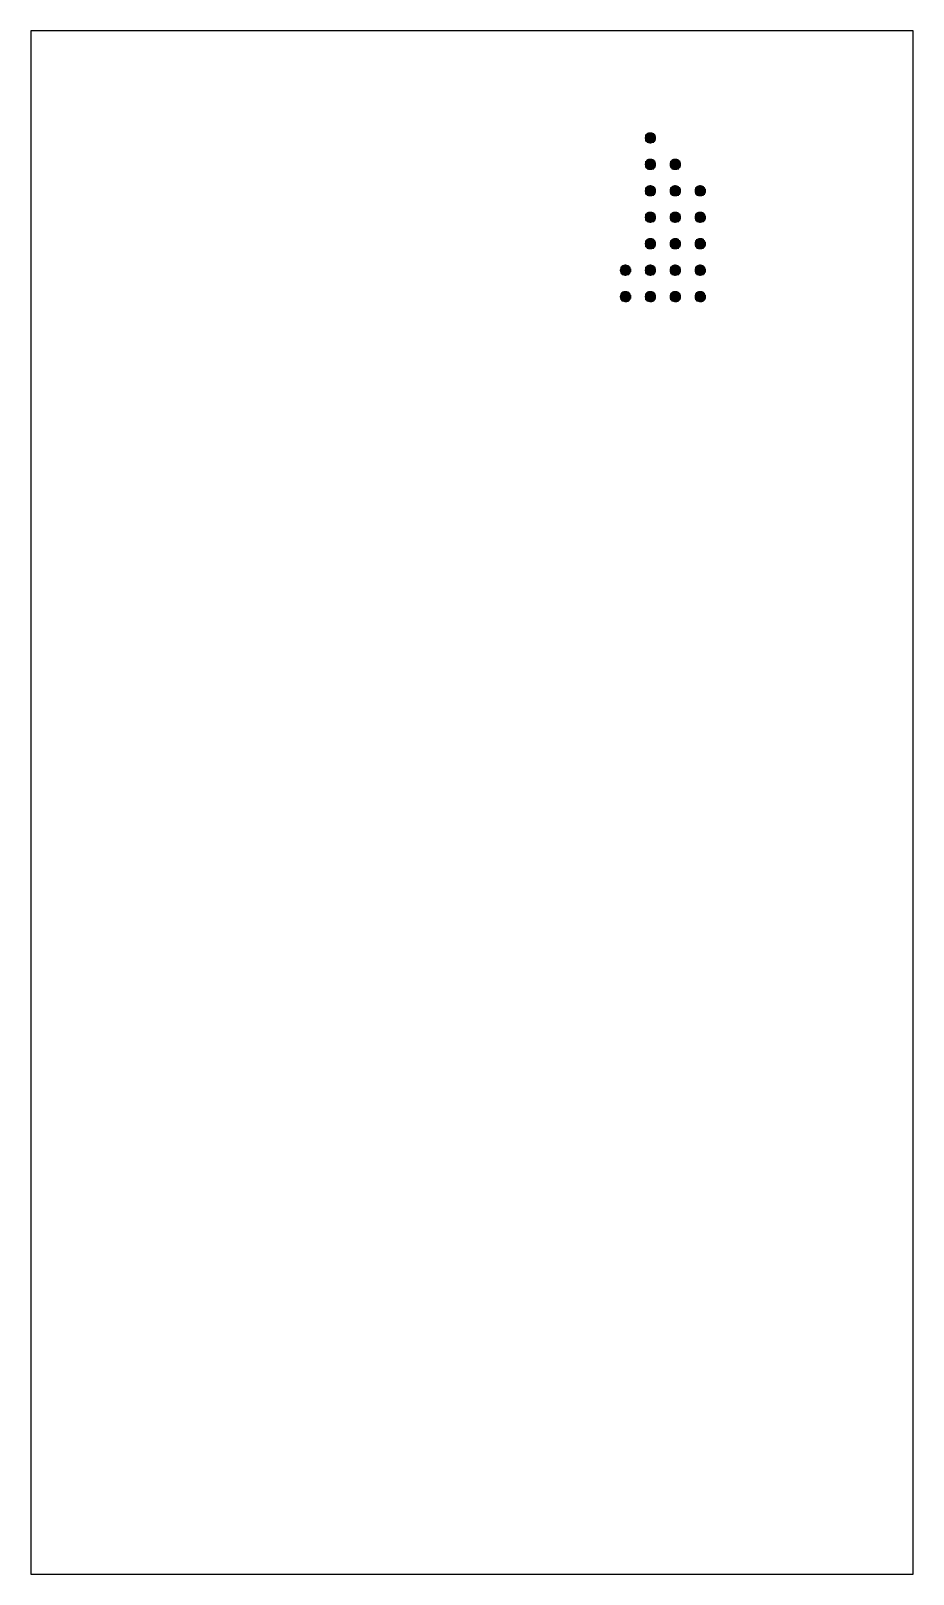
# Model space of a CAD drawing. Header units: inches. Extents: x 14 to 54, y 11.8 to 81.8.
import ezdxf

# ---------------------------------------------------------------- set-up
doc = ezdxf.new("R2010")
doc.units = ezdxf.units.IN
doc.header["$MEASUREMENT"] = 0
doc.layers.add('Raster', color=2, linetype='Continuous')

msp = doc.modelspace()

# ---------------------------------------------------------------- linework, layer by layer
at = {"layer": 'Raster'}
msp.add_lwpolyline([(14.044, 11.773), (54.044, 11.773), (54.044, 81.773), (14.044, 81.773)], close=True, dxfattribs=at)
for points in [[(41.906, 77.021), (42.134, 77.021), (42.362, 77.021)], [(41.932, 76.772), (41.932, 76.919), (41.932, 77.067)], [(41.936, 77.071), (42.134, 77.071), (42.333, 77.071)], [(41.982, 76.72), (41.982, 76.919), (41.982, 77.118)], [(41.987, 77.121), (42.134, 77.121), (42.281, 77.121)], [(42.032, 76.691), (42.032, 76.919), (42.032, 77.147)], [(42.082, 76.675), (42.082, 76.919), (42.082, 77.164)], [(42.132, 76.669), (42.132, 76.919), (42.132, 77.169)], [(42.182, 76.674), (42.182, 76.919), (42.182, 77.164)], [(42.232, 76.689), (42.232, 76.919), (42.232, 77.149)], [(42.282, 76.718), (42.282, 76.919), (42.282, 77.12)], [(42.332, 76.767), (42.332, 76.919), (42.332, 77.071)], [(41.884, 76.921), (42.134, 76.921), (42.384, 76.921)], [(41.889, 76.871), (42.134, 76.871), (42.384, 76.871)], [(41.89, 76.971), (42.134, 76.971), (42.384, 76.971)], [(41.904, 76.821), (42.134, 76.821), (42.364, 76.821)], [(41.933, 76.771), (42.134, 76.771), (42.336, 76.771)], [(41.981, 76.721), (42.134, 76.721), (42.287, 76.721)], [(41.884, 75.721), (42.134, 75.721), (42.384, 75.721)], [(41.889, 75.671), (42.134, 75.671), (42.384, 75.671)], [(41.89, 75.771), (42.134, 75.771), (42.384, 75.771)], [(41.904, 75.621), (42.134, 75.621), (42.364, 75.621)], [(41.906, 75.821), (42.134, 75.821), (42.362, 75.821)], [(41.932, 75.572), (41.932, 75.719), (41.932, 75.867)], [(41.936, 75.871), (42.134, 75.871), (42.333, 75.871)], [(41.982, 75.52), (41.982, 75.719), (41.982, 75.918)], [(41.987, 75.921), (42.134, 75.921), (42.281, 75.921)], [(42.032, 75.491), (42.032, 75.719), (42.032, 75.947)], [(42.082, 75.475), (42.082, 75.719), (42.082, 75.964)], [(42.132, 75.469), (42.132, 75.719), (42.132, 75.969)], [(42.182, 75.474), (42.182, 75.719), (42.182, 75.964)], [(42.232, 75.489), (42.232, 75.719), (42.232, 75.949)], [(42.282, 75.518), (42.282, 75.719), (42.282, 75.92)], [(42.332, 75.567), (42.332, 75.719), (42.332, 75.871)], [(43.014, 75.721), (43.264, 75.721), (43.514, 75.721)], [(43.019, 75.671), (43.264, 75.671), (43.514, 75.671)], [(43.02, 75.771), (43.264, 75.771), (43.514, 75.771)], [(43.034, 75.621), (43.264, 75.621), (43.494, 75.621)], [(43.036, 75.821), (43.264, 75.821), (43.492, 75.821)], [(43.062, 75.572), (43.062, 75.719), (43.062, 75.867)], [(43.066, 75.871), (43.264, 75.871), (43.463, 75.871)], [(43.112, 75.52), (43.112, 75.719), (43.112, 75.918)], [(43.117, 75.921), (43.264, 75.921), (43.411, 75.921)], [(43.162, 75.491), (43.162, 75.719), (43.162, 75.947)], [(43.212, 75.475), (43.212, 75.719), (43.212, 75.964)], [(43.262, 75.469), (43.262, 75.719), (43.262, 75.969)], [(43.312, 75.474), (43.312, 75.719), (43.312, 75.964)], [(43.362, 75.489), (43.362, 75.719), (43.362, 75.949)], [(43.412, 75.518), (43.412, 75.719), (43.412, 75.92)], [(43.462, 75.567), (43.462, 75.719), (43.462, 75.871)], [(41.933, 75.571), (42.134, 75.571), (42.336, 75.571)], [(41.981, 75.521), (42.134, 75.521), (42.287, 75.521)], [(43.063, 75.571), (43.264, 75.571), (43.466, 75.571)], [(43.111, 75.521), (43.264, 75.521), (43.417, 75.521)], [(41.884, 74.521), (42.134, 74.521), (42.384, 74.521)], [(41.889, 74.471), (42.134, 74.471), (42.384, 74.471)], [(41.89, 74.571), (42.134, 74.571), (42.384, 74.571)], [(41.904, 74.421), (42.134, 74.421), (42.364, 74.421)], [(41.906, 74.621), (42.134, 74.621), (42.362, 74.621)], [(41.932, 74.372), (41.932, 74.519), (41.932, 74.667)], [(41.933, 74.371), (42.134, 74.371), (42.336, 74.371)], [(41.936, 74.671), (42.134, 74.671), (42.333, 74.671)], [(41.981, 74.321), (42.134, 74.321), (42.287, 74.321)], [(41.982, 74.32), (41.982, 74.519), (41.982, 74.718)], [(41.987, 74.721), (42.134, 74.721), (42.281, 74.721)], [(42.032, 74.291), (42.032, 74.519), (42.032, 74.747)], [(42.082, 74.275), (42.082, 74.519), (42.082, 74.764)], [(42.132, 74.269), (42.132, 74.519), (42.132, 74.769)], [(42.182, 74.274), (42.182, 74.519), (42.182, 74.764)], [(42.232, 74.289), (42.232, 74.519), (42.232, 74.749)], [(42.282, 74.318), (42.282, 74.519), (42.282, 74.72)], [(42.332, 74.367), (42.332, 74.519), (42.332, 74.671)], [(43.014, 74.521), (43.264, 74.521), (43.514, 74.521)], [(43.019, 74.471), (43.264, 74.471), (43.514, 74.471)], [(43.02, 74.571), (43.264, 74.571), (43.514, 74.571)], [(43.034, 74.421), (43.264, 74.421), (43.494, 74.421)], [(43.036, 74.621), (43.264, 74.621), (43.492, 74.621)], [(43.062, 74.372), (43.062, 74.519), (43.062, 74.667)], [(43.063, 74.371), (43.264, 74.371), (43.466, 74.371)], [(43.066, 74.671), (43.264, 74.671), (43.463, 74.671)], [(43.111, 74.321), (43.264, 74.321), (43.417, 74.321)], [(43.112, 74.32), (43.112, 74.519), (43.112, 74.718)], [(43.117, 74.721), (43.264, 74.721), (43.411, 74.721)], [(43.162, 74.291), (43.162, 74.519), (43.162, 74.747)], [(43.212, 74.275), (43.212, 74.519), (43.212, 74.764)], [(43.262, 74.269), (43.262, 74.519), (43.262, 74.769)], [(43.312, 74.274), (43.312, 74.519), (43.312, 74.764)], [(43.362, 74.289), (43.362, 74.519), (43.362, 74.749)], [(43.412, 74.318), (43.412, 74.519), (43.412, 74.72)], [(43.462, 74.367), (43.462, 74.519), (43.462, 74.671)], [(44.144, 74.521), (44.394, 74.521), (44.644, 74.521)], [(44.149, 74.471), (44.394, 74.471), (44.644, 74.471)], [(44.15, 74.571), (44.394, 74.571), (44.644, 74.571)], [(44.164, 74.421), (44.394, 74.421), (44.624, 74.421)], [(44.166, 74.621), (44.394, 74.621), (44.622, 74.621)], [(44.192, 74.372), (44.192, 74.519), (44.192, 74.667)], [(44.193, 74.371), (44.394, 74.371), (44.596, 74.371)], [(44.196, 74.671), (44.394, 74.671), (44.593, 74.671)], [(44.241, 74.321), (44.394, 74.321), (44.547, 74.321)], [(44.242, 74.32), (44.242, 74.519), (44.242, 74.718)], [(44.247, 74.721), (44.394, 74.721), (44.541, 74.721)], [(44.292, 74.291), (44.292, 74.519), (44.292, 74.747)], [(44.342, 74.275), (44.342, 74.519), (44.342, 74.764)], [(44.392, 74.269), (44.392, 74.519), (44.392, 74.769)], [(44.442, 74.274), (44.442, 74.519), (44.442, 74.764)], [(44.492, 74.289), (44.492, 74.519), (44.492, 74.749)], [(44.542, 74.318), (44.542, 74.519), (44.542, 74.72)], [(44.592, 74.367), (44.592, 74.519), (44.592, 74.671)], [(41.982, 73.12), (41.982, 73.319), (41.982, 73.518)], [(41.987, 73.521), (42.134, 73.521), (42.281, 73.521)], [(42.032, 73.091), (42.032, 73.319), (42.032, 73.547)], [(42.082, 73.075), (42.082, 73.319), (42.082, 73.564)], [(42.132, 73.069), (42.132, 73.319), (42.132, 73.569)], [(42.182, 73.074), (42.182, 73.319), (42.182, 73.564)], [(42.232, 73.089), (42.232, 73.319), (42.232, 73.549)], [(42.282, 73.118), (42.282, 73.319), (42.282, 73.52)], [(43.112, 73.12), (43.112, 73.319), (43.112, 73.518)], [(43.117, 73.521), (43.264, 73.521), (43.411, 73.521)], [(43.162, 73.091), (43.162, 73.319), (43.162, 73.547)], [(43.212, 73.075), (43.212, 73.319), (43.212, 73.564)], [(43.262, 73.069), (43.262, 73.319), (43.262, 73.569)], [(43.312, 73.074), (43.312, 73.319), (43.312, 73.564)], [(43.362, 73.089), (43.362, 73.319), (43.362, 73.549)], [(43.412, 73.118), (43.412, 73.319), (43.412, 73.52)], [(44.242, 73.12), (44.242, 73.319), (44.242, 73.518)], [(44.247, 73.521), (44.394, 73.521), (44.541, 73.521)], [(44.292, 73.091), (44.292, 73.319), (44.292, 73.547)], [(44.342, 73.075), (44.342, 73.319), (44.342, 73.564)], [(44.392, 73.069), (44.392, 73.319), (44.392, 73.569)], [(44.442, 73.074), (44.442, 73.319), (44.442, 73.564)], [(44.492, 73.089), (44.492, 73.319), (44.492, 73.549)], [(44.542, 73.118), (44.542, 73.319), (44.542, 73.52)], [(41.884, 73.321), (42.134, 73.321), (42.384, 73.321)], [(41.889, 73.271), (42.134, 73.271), (42.384, 73.271)], [(41.89, 73.371), (42.134, 73.371), (42.384, 73.371)], [(41.904, 73.221), (42.134, 73.221), (42.364, 73.221)], [(41.906, 73.421), (42.134, 73.421), (42.362, 73.421)], [(41.932, 73.172), (41.932, 73.319), (41.932, 73.467)], [(41.933, 73.171), (42.134, 73.171), (42.336, 73.171)], [(41.936, 73.471), (42.134, 73.471), (42.333, 73.471)], [(41.981, 73.121), (42.134, 73.121), (42.287, 73.121)], [(42.332, 73.167), (42.332, 73.319), (42.332, 73.471)], [(43.014, 73.321), (43.264, 73.321), (43.514, 73.321)], [(43.019, 73.271), (43.264, 73.271), (43.514, 73.271)], [(43.02, 73.371), (43.264, 73.371), (43.514, 73.371)], [(43.034, 73.221), (43.264, 73.221), (43.494, 73.221)], [(43.036, 73.421), (43.264, 73.421), (43.492, 73.421)], [(43.062, 73.172), (43.062, 73.319), (43.062, 73.467)], [(43.063, 73.171), (43.264, 73.171), (43.466, 73.171)], [(43.066, 73.471), (43.264, 73.471), (43.463, 73.471)], [(43.111, 73.121), (43.264, 73.121), (43.417, 73.121)], [(43.462, 73.167), (43.462, 73.319), (43.462, 73.471)], [(44.144, 73.321), (44.394, 73.321), (44.644, 73.321)], [(44.149, 73.271), (44.394, 73.271), (44.644, 73.271)], [(44.15, 73.371), (44.394, 73.371), (44.644, 73.371)], [(44.164, 73.221), (44.394, 73.221), (44.624, 73.221)], [(44.166, 73.421), (44.394, 73.421), (44.622, 73.421)], [(44.192, 73.172), (44.192, 73.319), (44.192, 73.467)], [(44.193, 73.171), (44.394, 73.171), (44.596, 73.171)], [(44.196, 73.471), (44.394, 73.471), (44.593, 73.471)], [(44.241, 73.121), (44.394, 73.121), (44.547, 73.121)], [(44.592, 73.167), (44.592, 73.319), (44.592, 73.471)], [(41.884, 72.121), (42.134, 72.121), (42.384, 72.121)], [(41.89, 72.171), (42.134, 72.171), (42.384, 72.171)], [(41.906, 72.221), (42.134, 72.221), (42.362, 72.221)], [(41.932, 71.972), (41.932, 72.119), (41.932, 72.267)], [(41.936, 72.271), (42.134, 72.271), (42.333, 72.271)], [(41.982, 71.92), (41.982, 72.119), (41.982, 72.318)], [(41.987, 72.321), (42.134, 72.321), (42.281, 72.321)], [(42.032, 71.891), (42.032, 72.119), (42.032, 72.347)], [(42.082, 71.875), (42.082, 72.119), (42.082, 72.364)], [(42.132, 71.869), (42.132, 72.119), (42.132, 72.369)], [(42.182, 71.874), (42.182, 72.119), (42.182, 72.364)], [(42.232, 71.889), (42.232, 72.119), (42.232, 72.349)], [(42.282, 71.918), (42.282, 72.119), (42.282, 72.32)], [(42.332, 71.967), (42.332, 72.119), (42.332, 72.271)], [(43.014, 72.121), (43.264, 72.121), (43.514, 72.121)], [(43.02, 72.171), (43.264, 72.171), (43.514, 72.171)], [(43.036, 72.221), (43.264, 72.221), (43.492, 72.221)], [(43.062, 71.972), (43.062, 72.119), (43.062, 72.267)], [(43.066, 72.271), (43.264, 72.271), (43.463, 72.271)], [(43.112, 71.92), (43.112, 72.119), (43.112, 72.318)], [(43.117, 72.321), (43.264, 72.321), (43.411, 72.321)], [(43.162, 71.891), (43.162, 72.119), (43.162, 72.347)], [(43.212, 71.875), (43.212, 72.119), (43.212, 72.364)], [(43.262, 71.869), (43.262, 72.119), (43.262, 72.369)], [(43.312, 71.874), (43.312, 72.119), (43.312, 72.364)], [(43.362, 71.889), (43.362, 72.119), (43.362, 72.349)], [(43.412, 71.918), (43.412, 72.119), (43.412, 72.32)], [(43.462, 71.967), (43.462, 72.119), (43.462, 72.271)], [(44.144, 72.121), (44.394, 72.121), (44.644, 72.121)], [(44.15, 72.171), (44.394, 72.171), (44.644, 72.171)], [(44.166, 72.221), (44.394, 72.221), (44.622, 72.221)], [(44.192, 71.972), (44.192, 72.119), (44.192, 72.267)], [(44.196, 72.271), (44.394, 72.271), (44.593, 72.271)], [(44.242, 71.92), (44.242, 72.119), (44.242, 72.318)], [(44.247, 72.321), (44.394, 72.321), (44.541, 72.321)], [(44.292, 71.891), (44.292, 72.119), (44.292, 72.347)], [(44.342, 71.875), (44.342, 72.119), (44.342, 72.364)], [(44.392, 71.869), (44.392, 72.119), (44.392, 72.369)], [(44.442, 71.874), (44.442, 72.119), (44.442, 72.364)], [(44.492, 71.889), (44.492, 72.119), (44.492, 72.349)], [(44.542, 71.918), (44.542, 72.119), (44.542, 72.32)], [(44.592, 71.967), (44.592, 72.119), (44.592, 72.271)], [(41.889, 72.071), (42.134, 72.071), (42.384, 72.071)], [(41.904, 72.021), (42.134, 72.021), (42.364, 72.021)], [(41.933, 71.971), (42.134, 71.971), (42.336, 71.971)], [(41.981, 71.921), (42.134, 71.921), (42.287, 71.921)], [(43.019, 72.071), (43.264, 72.071), (43.514, 72.071)], [(43.034, 72.021), (43.264, 72.021), (43.494, 72.021)], [(43.063, 71.971), (43.264, 71.971), (43.466, 71.971)], [(43.111, 71.921), (43.264, 71.921), (43.417, 71.921)], [(44.149, 72.071), (44.394, 72.071), (44.644, 72.071)], [(44.164, 72.021), (44.394, 72.021), (44.624, 72.021)], [(44.193, 71.971), (44.394, 71.971), (44.596, 71.971)], [(44.241, 71.921), (44.394, 71.921), (44.547, 71.921)], [(40.754, 70.921), (41.004, 70.921), (41.254, 70.921)], [(40.759, 70.871), (41.004, 70.871), (41.254, 70.871)], [(40.76, 70.971), (41.004, 70.971), (41.254, 70.971)], [(40.774, 70.821), (41.004, 70.821), (41.234, 70.821)], [(40.776, 71.021), (41.004, 71.021), (41.232, 71.021)], [(40.802, 70.772), (40.802, 70.919), (40.802, 71.067)], [(40.803, 70.771), (41.004, 70.771), (41.206, 70.771)], [(40.806, 71.071), (41.004, 71.071), (41.203, 71.071)], [(40.851, 70.721), (41.004, 70.721), (41.157, 70.721)], [(40.852, 70.72), (40.852, 70.919), (40.852, 71.118)], [(40.857, 71.121), (41.004, 71.121), (41.151, 71.121)], [(40.902, 70.691), (40.902, 70.919), (40.902, 71.147)], [(40.952, 70.675), (40.952, 70.919), (40.952, 71.164)], [(41.002, 70.669), (41.002, 70.919), (41.002, 71.169)], [(41.052, 70.674), (41.052, 70.919), (41.052, 71.164)], [(41.102, 70.689), (41.102, 70.919), (41.102, 71.149)], [(41.152, 70.718), (41.152, 70.919), (41.152, 71.12)], [(41.202, 70.767), (41.202, 70.919), (41.202, 71.071)], [(41.884, 70.921), (42.134, 70.921), (42.384, 70.921)], [(41.889, 70.871), (42.134, 70.871), (42.384, 70.871)], [(41.89, 70.971), (42.134, 70.971), (42.384, 70.971)], [(41.904, 70.821), (42.134, 70.821), (42.364, 70.821)], [(41.906, 71.021), (42.134, 71.021), (42.362, 71.021)], [(41.932, 70.772), (41.932, 70.919), (41.932, 71.067)], [(41.933, 70.771), (42.134, 70.771), (42.336, 70.771)], [(41.936, 71.071), (42.134, 71.071), (42.333, 71.071)], [(41.981, 70.721), (42.134, 70.721), (42.287, 70.721)], [(41.982, 70.72), (41.982, 70.919), (41.982, 71.118)], [(41.987, 71.121), (42.134, 71.121), (42.281, 71.121)], [(42.032, 70.691), (42.032, 70.919), (42.032, 71.147)], [(42.082, 70.675), (42.082, 70.919), (42.082, 71.164)], [(42.132, 70.669), (42.132, 70.919), (42.132, 71.169)], [(42.182, 70.674), (42.182, 70.919), (42.182, 71.164)], [(42.232, 70.689), (42.232, 70.919), (42.232, 71.149)], [(42.282, 70.718), (42.282, 70.919), (42.282, 71.12)], [(42.332, 70.767), (42.332, 70.919), (42.332, 71.071)], [(43.014, 70.921), (43.264, 70.921), (43.514, 70.921)], [(43.019, 70.871), (43.264, 70.871), (43.514, 70.871)], [(43.02, 70.971), (43.264, 70.971), (43.514, 70.971)], [(43.034, 70.821), (43.264, 70.821), (43.494, 70.821)], [(43.036, 71.021), (43.264, 71.021), (43.492, 71.021)], [(43.062, 70.772), (43.062, 70.919), (43.062, 71.067)], [(43.063, 70.771), (43.264, 70.771), (43.466, 70.771)], [(43.066, 71.071), (43.264, 71.071), (43.463, 71.071)], [(43.111, 70.721), (43.264, 70.721), (43.417, 70.721)], [(43.112, 70.72), (43.112, 70.919), (43.112, 71.118)], [(43.117, 71.121), (43.264, 71.121), (43.411, 71.121)], [(43.162, 70.691), (43.162, 70.919), (43.162, 71.147)], [(43.212, 70.675), (43.212, 70.919), (43.212, 71.164)], [(43.262, 70.669), (43.262, 70.919), (43.262, 71.169)], [(43.312, 70.674), (43.312, 70.919), (43.312, 71.164)], [(43.362, 70.689), (43.362, 70.919), (43.362, 71.149)], [(43.412, 70.718), (43.412, 70.919), (43.412, 71.12)], [(43.462, 70.767), (43.462, 70.919), (43.462, 71.071)], [(44.144, 70.921), (44.394, 70.921), (44.644, 70.921)], [(44.149, 70.871), (44.394, 70.871), (44.644, 70.871)], [(44.15, 70.971), (44.394, 70.971), (44.644, 70.971)], [(44.164, 70.821), (44.394, 70.821), (44.624, 70.821)], [(44.166, 71.021), (44.394, 71.021), (44.622, 71.021)], [(44.192, 70.772), (44.192, 70.919), (44.192, 71.067)], [(44.193, 70.771), (44.394, 70.771), (44.596, 70.771)], [(44.196, 71.071), (44.394, 71.071), (44.593, 71.071)], [(44.241, 70.721), (44.394, 70.721), (44.547, 70.721)], [(44.242, 70.72), (44.242, 70.919), (44.242, 71.118)], [(44.247, 71.121), (44.394, 71.121), (44.541, 71.121)], [(44.292, 70.691), (44.292, 70.919), (44.292, 71.147)], [(44.342, 70.675), (44.342, 70.919), (44.342, 71.164)], [(44.392, 70.669), (44.392, 70.919), (44.392, 71.169)], [(44.442, 70.674), (44.442, 70.919), (44.442, 71.164)], [(44.492, 70.689), (44.492, 70.919), (44.492, 71.149)], [(44.542, 70.718), (44.542, 70.919), (44.542, 71.12)], [(44.592, 70.767), (44.592, 70.919), (44.592, 71.071)], [(40.754, 69.721), (41.004, 69.721), (41.254, 69.721)], [(40.759, 69.671), (41.004, 69.671), (41.254, 69.671)], [(40.76, 69.771), (41.004, 69.771), (41.254, 69.771)], [(40.774, 69.621), (41.004, 69.621), (41.234, 69.621)], [(40.776, 69.821), (41.004, 69.821), (41.232, 69.821)], [(40.802, 69.572), (40.802, 69.719), (40.802, 69.867)], [(40.803, 69.571), (41.004, 69.571), (41.206, 69.571)], [(40.806, 69.871), (41.004, 69.871), (41.203, 69.871)], [(40.851, 69.521), (41.004, 69.521), (41.157, 69.521)], [(40.852, 69.52), (40.852, 69.719), (40.852, 69.918)], [(40.857, 69.921), (41.004, 69.921), (41.151, 69.921)], [(40.902, 69.491), (40.902, 69.719), (40.902, 69.947)], [(40.952, 69.475), (40.952, 69.719), (40.952, 69.964)], [(41.002, 69.469), (41.002, 69.719), (41.002, 69.969)], [(41.052, 69.474), (41.052, 69.719), (41.052, 69.964)], [(41.102, 69.489), (41.102, 69.719), (41.102, 69.949)], [(41.152, 69.518), (41.152, 69.719), (41.152, 69.92)], [(41.202, 69.567), (41.202, 69.719), (41.202, 69.871)], [(41.884, 69.721), (42.134, 69.721), (42.384, 69.721)], [(41.889, 69.671), (42.134, 69.671), (42.384, 69.671)], [(41.89, 69.771), (42.134, 69.771), (42.384, 69.771)], [(41.904, 69.621), (42.134, 69.621), (42.364, 69.621)], [(41.906, 69.821), (42.134, 69.821), (42.362, 69.821)], [(41.932, 69.572), (41.932, 69.719), (41.932, 69.867)], [(41.933, 69.571), (42.134, 69.571), (42.336, 69.571)], [(41.936, 69.871), (42.134, 69.871), (42.333, 69.871)], [(41.981, 69.521), (42.134, 69.521), (42.287, 69.521)], [(41.982, 69.52), (41.982, 69.719), (41.982, 69.918)], [(41.987, 69.921), (42.134, 69.921), (42.281, 69.921)], [(42.032, 69.491), (42.032, 69.719), (42.032, 69.947)], [(42.082, 69.475), (42.082, 69.719), (42.082, 69.964)], [(42.132, 69.469), (42.132, 69.719), (42.132, 69.969)], [(42.182, 69.474), (42.182, 69.719), (42.182, 69.964)], [(42.232, 69.489), (42.232, 69.719), (42.232, 69.949)], [(42.282, 69.518), (42.282, 69.719), (42.282, 69.92)], [(42.332, 69.567), (42.332, 69.719), (42.332, 69.871)], [(43.014, 69.721), (43.264, 69.721), (43.514, 69.721)], [(43.019, 69.671), (43.264, 69.671), (43.514, 69.671)], [(43.02, 69.771), (43.264, 69.771), (43.514, 69.771)], [(43.034, 69.621), (43.264, 69.621), (43.494, 69.621)], [(43.036, 69.821), (43.264, 69.821), (43.492, 69.821)], [(43.062, 69.572), (43.062, 69.719), (43.062, 69.867)], [(43.063, 69.571), (43.264, 69.571), (43.466, 69.571)], [(43.066, 69.871), (43.264, 69.871), (43.463, 69.871)], [(43.111, 69.521), (43.264, 69.521), (43.417, 69.521)], [(43.112, 69.52), (43.112, 69.719), (43.112, 69.918)], [(43.117, 69.921), (43.264, 69.921), (43.411, 69.921)], [(43.162, 69.491), (43.162, 69.719), (43.162, 69.947)], [(43.212, 69.475), (43.212, 69.719), (43.212, 69.964)], [(43.262, 69.469), (43.262, 69.719), (43.262, 69.969)], [(43.312, 69.474), (43.312, 69.719), (43.312, 69.964)], [(43.362, 69.489), (43.362, 69.719), (43.362, 69.949)], [(43.412, 69.518), (43.412, 69.719), (43.412, 69.92)], [(43.462, 69.567), (43.462, 69.719), (43.462, 69.871)], [(44.144, 69.721), (44.394, 69.721), (44.644, 69.721)], [(44.149, 69.671), (44.394, 69.671), (44.644, 69.671)], [(44.15, 69.771), (44.394, 69.771), (44.644, 69.771)], [(44.164, 69.621), (44.394, 69.621), (44.624, 69.621)], [(44.166, 69.821), (44.394, 69.821), (44.622, 69.821)], [(44.192, 69.572), (44.192, 69.719), (44.192, 69.867)], [(44.193, 69.571), (44.394, 69.571), (44.596, 69.571)], [(44.196, 69.871), (44.394, 69.871), (44.593, 69.871)], [(44.241, 69.521), (44.394, 69.521), (44.547, 69.521)], [(44.242, 69.52), (44.242, 69.719), (44.242, 69.918)], [(44.247, 69.921), (44.394, 69.921), (44.541, 69.921)], [(44.292, 69.491), (44.292, 69.719), (44.292, 69.947)], [(44.342, 69.475), (44.342, 69.719), (44.342, 69.964)], [(44.392, 69.469), (44.392, 69.719), (44.392, 69.969)], [(44.442, 69.474), (44.442, 69.719), (44.442, 69.964)], [(44.492, 69.489), (44.492, 69.719), (44.492, 69.949)], [(44.542, 69.518), (44.542, 69.719), (44.542, 69.92)], [(44.592, 69.567), (44.592, 69.719), (44.592, 69.871)]]:
    msp.add_lwpolyline(points, dxfattribs=at)

doc.saveas('drawing.dxf')
